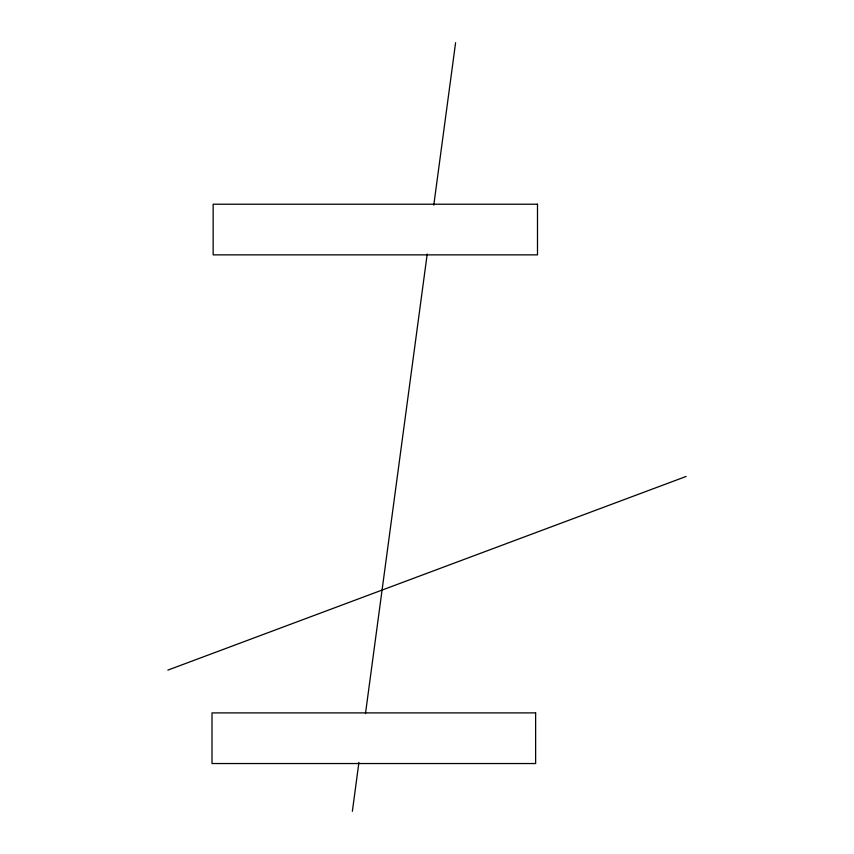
<?xml version="1.0" encoding="UTF-8"?>
<svg xmlns="http://www.w3.org/2000/svg" width="854" height="854" viewBox="0 0 854 854"><rect width="100%" height="100%" fill="white"/><g stroke="black" fill="none" stroke-linecap="round" stroke-linejoin="round"><path stroke-width="1.28" d="M352.36 811.3L358.915 762.441M365.48 713.57L427.213 254.001M433.779 205.131L455.598 42.7M167.854 670.123L686.146 476.447M537.497 204.213L213.148 204.213L213.148 254.866L537.497 254.866L537.497 204.213M535.629 712.898L212.005 712.898L212.005 763.54L535.629 763.54L535.629 712.898"/></g></svg>
